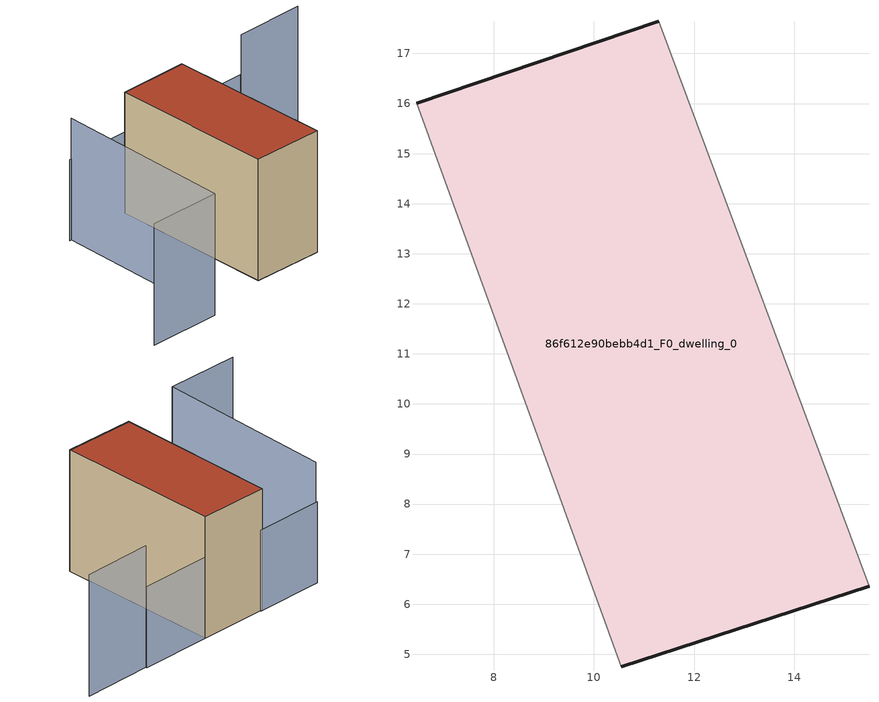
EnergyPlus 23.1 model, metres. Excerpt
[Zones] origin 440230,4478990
86f612e90bebb4d1_F0_dwelling_0
 floor ground (EU_floor_Construction): 15.49,6.35 11.29,17.64 6.46,16.01 10.55,4.75 z0
 wall outside (EU_wall_Construction): 15.49,6.35 10.55,4.75 / 6.46,16.01 11.29,17.64 z0:9
 wall adiabatic (EU_wall_Construction): 11.29,17.64 15.49,6.35 / 10.55,4.75 6.46,16.01 z0:9
 roof outside (EU_roof_Construction): 11.29,17.64 15.49,6.35 10.55,4.75 6.46,16.01 z9
shading: 1.82,14.43 6.62,16.13 / 11.3,17.64 16.23,19.39 z0:6; 1.96,14.5 6.19,2.03 / 6.19,2.03 1.08,0.3 / 16.26,19.3 21.07,21.01 z0:9
[Building]
EU S2 Campaign: North Axis=0; Terrain=City; Solar Distribution=FullExterior
[Site:Location]
Madrid: Latitude=40.5; Longitude=-3.5; Time Zone=1; Elevation=609
[SizingPeriod:WeatherFileDays]
AnnualSizingPeriod: Begin Month=1; Begin Day of Month=1; End Month=12; End Day of Month=31; Day of Week for Start Day=Monday; Use Weather File Daylight Saving Period=No; Use Weather File Rain and Snow Indicators=No
[MATERIAL]
EU_InternalMass_Material: Roughness=MediumRough; Thickness=0.1; Conductivity=1; Density=1800; Specific Heat=900; Thermal Absorptance=0.9; Solar Absorptance=0.7; Visible Absorptance=0.7
[MATERIAL:NOMASS] Roughness=MediumRough; Thermal Absorptance=0.9; Solar Absorptance=0.7; Visible Absorptance=0.7
Name | Thermal Resistance
EU_wall_NoMass; EU_roof_NoMass | 2.16768
EU_floor_NoMass | 1.14339
[CONSTRUCTION]
EU_wall_Construction: EU_wall_NoMass
EU_roof_Construction: EU_roof_NoMass
EU_floor_Construction: EU_floor_NoMass
EU_InternalMass_Construction: EU_InternalMass_Material
[ZONE]
86f612e90bebb4d1_F0_dwelling_0: Type=1; Multiplier=1; Ceiling Height=autocalculate; Volume=556.86; Floor Area=autocalculate; Part of Total Floor Area=Yes
[INTERNALMASS]
86f612e90bebb4d1_F0_dwelling_0_EU_InternalMass: Construction=EU_InternalMass_Construction; Zone or ZoneList=86f612e90bebb4d1_F0_dwelling_0; Surface Area=61.8733
[OTHEREQUIPMENT]
EU_Step8_InternalGain_86f612e90bebb4d1_F0_dwelling_0_f000: Fuel Type=Electricity; Zone or ZoneList or Space or SpaceList=86f612e90bebb4d1_F0_dwelling_0; Schedule=EU_Step8_GainSchedule_86f612e90bebb4d1_F0_dwelling_0_f000; Design Level Calculation Method=Watts/Area; Power per Zone Floor Area=1; Fraction Latent=0; Fraction Radiant=0; Fraction Lost=0; Carbon Dioxide Generation Rate=0; EndUse Subcategory=EU_Step8_InternalGains
[ZONEVENTILATION:DESIGNFLOWRATE]
EU_ConstantAir_86f612e90bebb4d1_F0_dwelling_0: Zone or ZoneList or Space or SpaceList=86f612e90bebb4d1_F0_dwelling_0; Schedule=EU_AlwaysOn; Design Flow Rate Calculation Method=AirChanges/Hour; Air Changes per Hour=0.480546; Ventilation Type=Natural; Fan Pressure Rise=0; Fan Total Efficiency=1; Constant Term Coefficient=1; Temperature Term Coefficient=0; Velocity Term Coefficient=0; Velocity Squared Term Coefficient=0; Minimum Indoor Temperature=-100; Maximum Indoor Temperature=100; Delta Temperature=-100; Minimum Outdoor Temperature=-100; Maximum Outdoor Temperature=100; Maximum Wind Speed=40
[HVACTEMPLATE:THERMOSTAT]
EU_HeatOnly_86f612e90bebb4d1_F0_dwelling_0: Constant Heating Setpoint=20; Constant Cooling Setpoint=50
[HVACTEMPLATE:ZONE:IDEALLOADSAIRSYSTEM]
86f612e90bebb4d1_F0_dwelling_0: Template Thermostat=EU_HeatOnly_86f612e90bebb4d1_F0_dwelling_0; System Availability Schedule=EU_AlwaysOn; Maximum Heating Supply Air Temperature=50; Minimum Cooling Supply Air Temperature=13; Maximum Heating Supply Air Humidity Ratio=0.0156; Minimum Cooling Supply Air Humidity Ratio=0.0077; Heating Limit=NoLimit; Cooling Limit=NoLimit; Heating Availability Schedule=EU_AlwaysOn; Cooling Availability Schedule=EU_CoolingOff; Dehumidification Control Type=ConstantSensibleHeatRatio; Cooling Sensible Heat Ratio=0.7; Dehumidification Setpoint=60; Humidification Control Type=None; Humidification Setpoint=30; Outdoor Air Method=None; Outdoor Air Flow Rate per Person=0.00944; Outdoor Air Flow Rate per Zone Floor Area=0; Outdoor Air Flow Rate per Zone=0; Demand Controlled Ventilation Type=None; Outdoor Air Economizer Type=NoEconomizer; Heat Recovery Type=None; Sensible Heat Recovery Effectiveness=0.7; Latent Heat Recovery Effectiveness=0.65
[SIZING:ZONE]
86f612e90bebb4d1_F0_dwelling_0: Zone Cooling Design Supply Air Temperature Input Method=SupplyAirTemperature; Zone Cooling Design Supply Air Temperature=13; Zone Heating Design Supply Air Temperature Input Method=SupplyAirTemperature; Zone Heating Design Supply Air Temperature=50; Zone Cooling Design Supply Air Humidity Ratio=0.008; Zone Heating Design Supply Air Humidity Ratio=0.008; Cooling Design Air Flow Method=DesignDay; Cooling Design Air Flow Rate=0; Cooling Minimum Air Flow per Zone Floor Area=0.000762; Cooling Minimum Air Flow=0; Cooling Minimum Air Flow Fraction=0.2; Heating Design Air Flow Method=DesignDay; Heating Design Air Flow Rate=0; Heating Maximum Air Flow per Zone Floor Area=0.002032; Heating Maximum Air Flow=0.141576; Heating Maximum Air Flow Fraction=0.3; Account for Dedicated Outdoor Air System=No; Dedicated Outdoor Air System Control Strategy=NeutralSupplyAir; Dedicated Outdoor Air Low Setpoint Temperature for Design=autosize; Dedicated Outdoor Air High Setpoint Temperature for Design=autosize; Zone Load Sizing Method=Sensible Load Only No Latent Load; Zone Latent Cooling Design Supply Air Humidity Ratio Input Method=HumidityRatioDifference; Zone Cooling Design Supply Air Humidity Ratio Difference=0.005; Zone Latent Heating Design Supply Air Humidity Ratio Input Method=HumidityRatioDifference; Zone Humidification Design Supply Air Humidity Ratio Difference=0.005
[SCHEDULE:CONSTANT]
Name | Hourly Value
EU_AlwaysOn | 1
EU_CoolingOff | 0
[SCHEDULE:FILE]
EU_Step8_GainSchedule_86f612e90bebb4d1_F0_dwelling_0_f000: File=../../schedules/86f612e90bebb4d1/86f612e90bebb4d1_F0_dwelling_0_f000_gain.csv; Column Number=1; Rows to Skip at Top=0; Number of Hours of Data=8760; Column Separator=Comma; Interpolate to Timestep=No; Minutes per Item=60; Adjust Schedule for Daylight Savings=Yes
